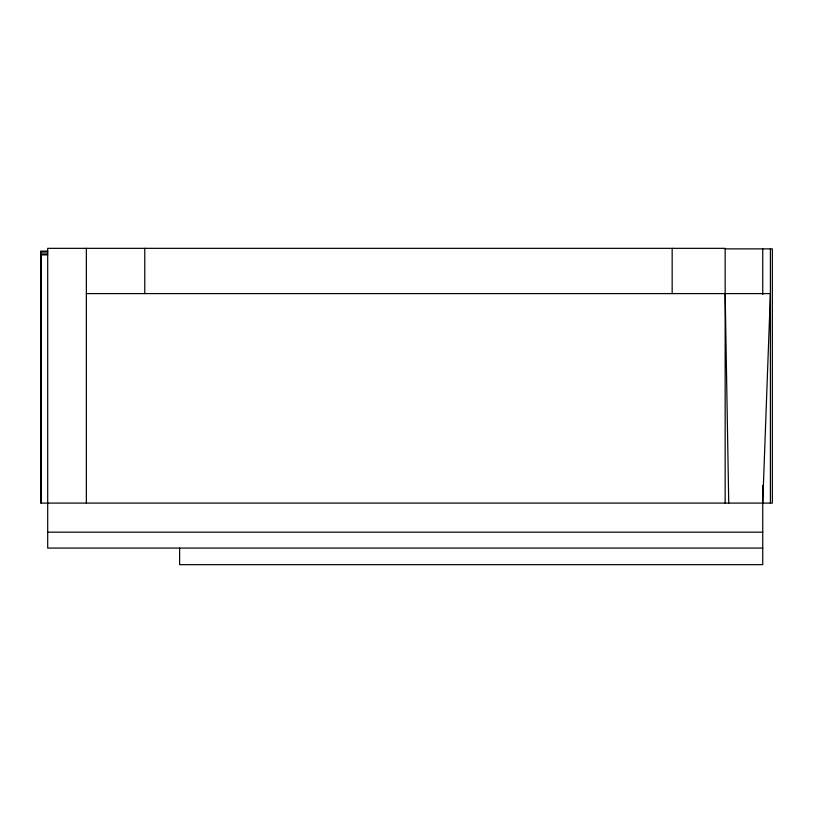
<?xml version="1.0" encoding="UTF-8"?>
<svg xmlns="http://www.w3.org/2000/svg" width="813" height="813" viewBox="0 0 813 813"><rect width="100%" height="100%" fill="white"/><g stroke="black" fill="none" stroke-linecap="round" stroke-linejoin="round"><path stroke-width="1.22" d="M762.746 503.095L770.399 293.595L86.361 293.595M725.155 248.88L772.35 248.88L772.35 503.095L40.65 503.095L40.65 251.146L47.703 251.146M40.65 252.04L47.703 252.04M47.703 253.951L41.25 253.951L41.25 503.095M41.25 254.886L47.703 254.886M47.703 532.169L762.746 532.169M762.746 548.074L47.703 548.074L47.703 248.341L725.155 248.341L725.155 503.095M725.155 293.595L728.733 503.095M770.399 248.88L770.399 503.095M762.746 248.88L762.746 294.418M762.746 485.391L762.746 564.659L179.622 564.659L179.622 548.074M672.168 248.341L672.168 293.595M144.775 248.341L144.775 293.595M86.361 248.341L86.361 503.095"/></g></svg>
